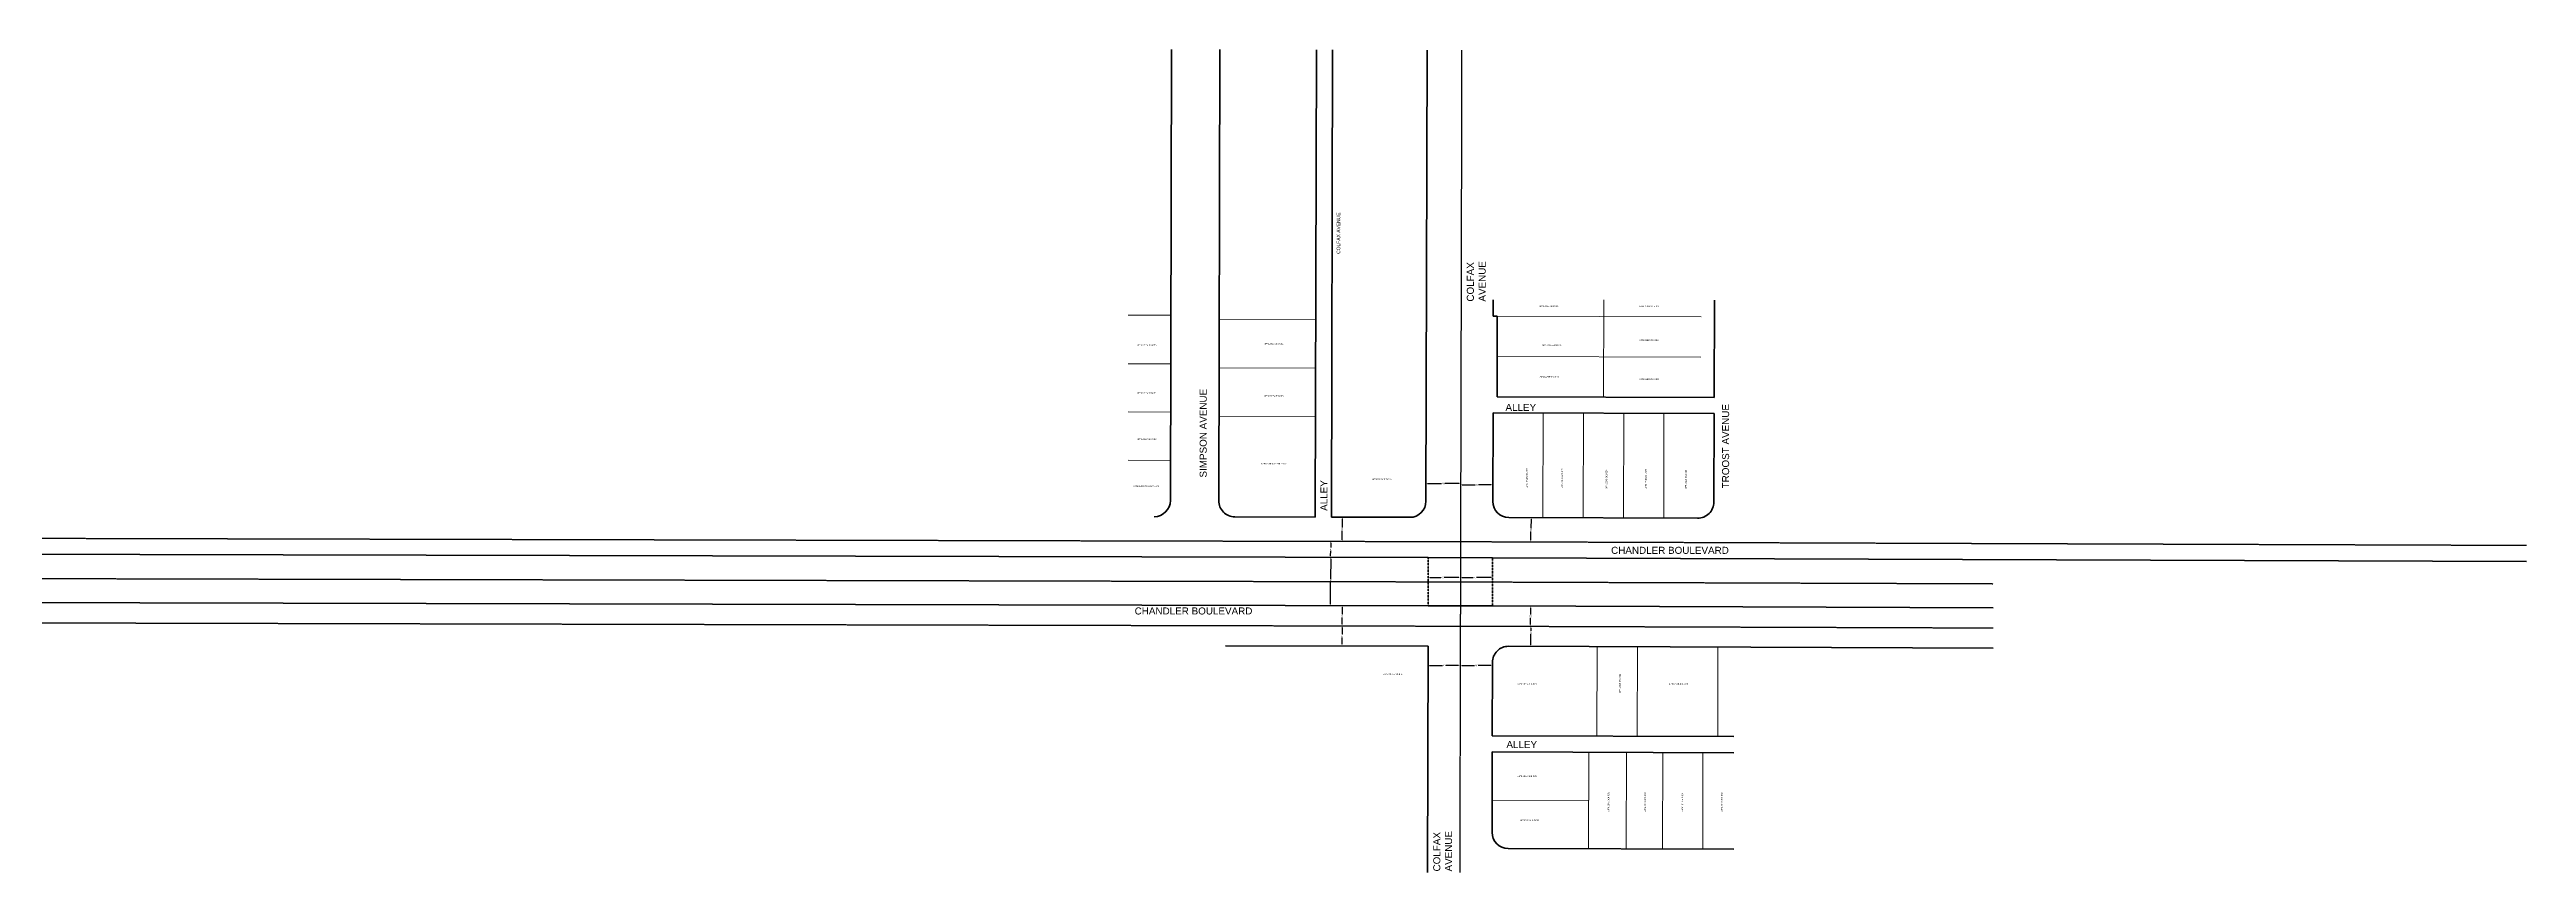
# Model space of a CAD drawing. Header units: feet. Extents: x 6423315 to 6445695, y 1882632 to 1888836.
# Drawn here: x 6442619 to 6445695, y 1883577 to 1884599 of the extents above; entities that cross this region are included whole.
import ezdxf

# ---------------------------------------------------------------- set-up
doc = ezdxf.new("R2010")
doc.units = ezdxf.units.FT
doc.header["$MEASUREMENT"] = 0
doc.linetypes.add('CENTER2', pattern=[1.125, 0.75, -0.125, 0.125, -0.125])
doc.linetypes.add('DASHED2', pattern=[0.375, 0.25, -0.125])
for name, color, linetype, lineweight in [('R-ANNO-LABL', 2, 'Continuous', 30), ('R-PROP-PRCL', 4, 'Continuous', 18), ('R-Row-Authority', 30, 'Continuous', 140), ('R-Row-Ease', 5, 'DASHED2', 50), ('R-Row-Ppanno', 7, 'Continuous', 5), ('R-Row-Scl', 1, 'CENTER2', 25), ('R-Row-Sname', 8, 'Continuous', 0), ('R-Row-Srow', 6, 'Continuous', 50)]:
    doc.layers.add(name, color=color, linetype=linetype, lineweight=lineweight)
doc.styles.add('G1_1 8_0', font='arial.ttf')
doc.styles.add('G4_7 32', font='arial.ttf', dxfattribs={"height": 0.219})
doc.styles.add('NCS1-Anno', font='arial.ttf', dxfattribs={"width": 0.8, "height": 0.09375})
doc.dimstyles.new('Annotative (NCS1)', dxfattribs={"dimscale": 100, "dimtxt": 0.09375, "dimasz": 0.1, "dimexe": 0.1, "dimexo": 0.04, "dimgap": 0.05, "dimtad": 0, "dimdec": 0, "dimzin": 0, "dimdsep": 46, "dimtxsty": 'NCS1-Anno', "dimcen": 0.05, "dimaunit": 1, "dimadec": 3, "dimazin": 0, "dimtfac": 1, "dimtdec": 0, "dimtofl": 0, "dimtmove": 0, "dimatfit": 3, "dimfxl": 0.1, "dimtolj": 1, "dimtzin": 0, "dimarcsym": 0})

# ---------------------------------------------------------------- blocks, each defined once
blk = doc.blocks.new('*D170')
at = {"layer": 'Defpoints', "color": 0, "transparency": 16777216}
for p in [(6444210.2, 1883968.8), (6444210.1, 1883908.8), (6444210.1, 1883908.8)]:
    blk.add_point(p, dxfattribs=at)
at = {"layer": 'R-ANNO-LABL', "color": 0, "lineweight": -2, "transparency": 16777216}
for p, q in [((6444210.1, 1883910.8), (6444210.2, 1883937.8)), ((6444210.3, 1883966.8), (6444210.2, 1883941.9))]:
    blk.add_line(p, q, dxfattribs=at)
at = {"layer": 'R-ANNO-LABL', "color": 0, "transparency": 16777216}
for points in [[(6444209.9, 1883966.8), (6444210.6, 1883966.8), (6444210.3, 1883968.8)], [(6444209.8, 1883910.8), (6444210.5, 1883910.8), (6444210.1, 1883908.8)]]:
    blk.add_solid(points, dxfattribs=at)
at = {"layer": 'R-ANNO-LABL', "color": 0, "transparency": 16777216, "insert": (6444210.2, 1883939.8), "char_height": 1.88, "attachment_point": 5, "rotation": 89.8687, "style": 'NCS1-Anno'}
blk.add_mtext('\\A1;60', dxfattribs=at)
blk = doc.blocks.new('*D171')
at = {"layer": 'Defpoints', "color": 0, "transparency": 16777216}
for p in [(6444210.2, 1883968.8), (6444210.3, 1883988.8), (6444210.3, 1883988.8)]:
    blk.add_point(p, dxfattribs=at)
at = {"layer": 'R-ANNO-LABL', "color": 0, "lineweight": -2, "transparency": 16777216}
for p, q in [((6444210.2, 1883970.8), (6444210.3, 1883976.7)), ((6444210.3, 1883986.8), (6444210.3, 1883980.9))]:
    blk.add_line(p, q, dxfattribs=at)
at = {"layer": 'R-ANNO-LABL', "color": 0, "transparency": 16777216}
for points in [[(6444209.9, 1883986.8), (6444210.6, 1883986.8), (6444210.3, 1883988.8)], [(6444209.9, 1883970.8), (6444210.6, 1883970.8), (6444210.2, 1883968.8)]]:
    blk.add_solid(points, dxfattribs=at)
at = {"layer": 'R-ANNO-LABL', "color": 0, "transparency": 16777216, "insert": (6444210.3, 1883978.8), "char_height": 1.88, "attachment_point": 5, "rotation": 89.8687, "style": 'NCS1-Anno'}
blk.add_mtext('\\A1;20', dxfattribs=at)
blk = doc.blocks.new('*D172')
at = {"layer": 'Defpoints', "color": 0, "transparency": 16777216}
for p in [(6444224.7, 1884018.7), (6444224.7, 1884018.7), (6444224.6, 1883988.7)]:
    blk.add_point(p, dxfattribs=at)
at = {"layer": 'R-ANNO-LABL', "color": 0, "lineweight": -2, "transparency": 16777216}
for p, q in [((6444224.7, 1884016.7), (6444224.6, 1884005.8)), ((6444224.6, 1883990.7), (6444224.6, 1884001.7))]:
    blk.add_line(p, q, dxfattribs=at)
at = {"layer": 'R-ANNO-LABL', "color": 0, "transparency": 16777216}
for points in [[(6444224.3, 1884016.7), (6444225, 1884016.7), (6444224.7, 1884018.7)], [(6444224.3, 1883990.7), (6444224.9, 1883990.7), (6444224.6, 1883988.7)]]:
    blk.add_solid(points, dxfattribs=at)
at = {"layer": 'R-ANNO-LABL', "color": 0, "transparency": 16777216, "insert": (6444224.6, 1884003.7), "char_height": 1.88, "attachment_point": 5, "rotation": 89.863, "style": 'NCS1-Anno'}
blk.add_mtext('\\A1;30', dxfattribs=at)
blk = doc.blocks.new('*D173')
at = {"layer": 'Defpoints', "color": 0, "transparency": 16777216}
for p in [(6444224.4, 1883908.8), (6444224.3, 1883883.8), (6444224.3, 1883883.8)]:
    blk.add_point(p, dxfattribs=at)
at = {"layer": 'R-ANNO-LABL', "color": 0, "lineweight": -2, "transparency": 16777216}
for p, q in [((6444224.4, 1883906.8), (6444224.4, 1883898.3)), ((6444224.3, 1883885.8), (6444224.4, 1883894.2))]:
    blk.add_line(p, q, dxfattribs=at)
at = {"layer": 'R-ANNO-LABL', "color": 0, "transparency": 16777216}
for points in [[(6444224.1, 1883906.8), (6444224.7, 1883906.8), (6444224.4, 1883908.8)], [(6444224, 1883885.8), (6444224.7, 1883885.8), (6444224.3, 1883883.8)]]:
    blk.add_solid(points, dxfattribs=at)
at = {"layer": 'R-ANNO-LABL', "color": 0, "transparency": 16777216, "insert": (6444224.4, 1883896.3), "char_height": 1.88, "attachment_point": 5, "rotation": 89.8687, "style": 'NCS1-Anno'}
blk.add_mtext('\\A1;25', dxfattribs=at)
blk = doc.blocks.new('*D174')
at = {"layer": 'Defpoints', "color": 0, "transparency": 16777216}
for p in [(6444371.4, 1883943.6), (6444411.4, 1883943.5), (6444411.4, 1883943.5)]:
    blk.add_point(p, dxfattribs=at)
at = {"layer": 'R-ANNO-LABL', "color": 0, "lineweight": -2, "transparency": 16777216}
for p, q in [((6444373.4, 1883943.6), (6444387, 1883943.6)), ((6444409.4, 1883943.6), (6444391.2, 1883943.6))]:
    blk.add_line(p, q, dxfattribs=at)
at = {"layer": 'R-ANNO-LABL', "color": 0, "transparency": 16777216}
for points in [[(6444373.4, 1883944), (6444373.4, 1883943.3), (6444371.4, 1883943.6)], [(6444409.4, 1883943.9), (6444409.4, 1883943.2), (6444411.4, 1883943.5)]]:
    blk.add_solid(points, dxfattribs=at)
at = {"layer": 'R-ANNO-LABL', "color": 0, "transparency": 16777216, "insert": (6444389.1, 1883943.6), "char_height": 1.88, "attachment_point": 5, "rotation": 359.8614, "style": 'NCS1-Anno'}
blk.add_mtext('\\A1;40', dxfattribs=at)
blk = doc.blocks.new('*D175')
at = {"layer": 'Defpoints', "color": 0, "transparency": 16777216}
for p in [(6444331.4, 1883943.7), (6444331.4, 1883943.7), (6444371.4, 1883943.6)]:
    blk.add_point(p, dxfattribs=at)
at = {"layer": 'R-ANNO-LABL', "color": 0, "lineweight": -2, "transparency": 16777216}
for p, q in [((6444333.4, 1883943.7), (6444346.9, 1883943.7)), ((6444369.4, 1883943.6), (6444351.1, 1883943.7))]:
    blk.add_line(p, q, dxfattribs=at)
at = {"layer": 'R-ANNO-LABL', "color": 0, "transparency": 16777216}
for points in [[(6444333.4, 1883944.1), (6444333.4, 1883943.4), (6444331.4, 1883943.7)], [(6444369.4, 1883944), (6444369.4, 1883943.3), (6444371.4, 1883943.6)]]:
    blk.add_solid(points, dxfattribs=at)
at = {"layer": 'R-ANNO-LABL', "color": 0, "transparency": 16777216, "insert": (6444349, 1883943.7), "char_height": 1.88, "attachment_point": 5, "rotation": 359.8614, "style": 'NCS1-Anno'}
blk.add_mtext('\\A1;40', dxfattribs=at)
blk = doc.blocks.new('*D176')
at = {"layer": 'Defpoints', "color": 0, "transparency": 16777216}
for p in [(6444371.6, 1884059), (6444411.6, 1884058.9), (6444411.6, 1884058.9)]:
    blk.add_point(p, dxfattribs=at)
at = {"layer": 'R-ANNO-LABL', "color": 0, "lineweight": -2, "transparency": 16777216}
for p, q in [((6444373.6, 1884059), (6444389.5, 1884058.9)), ((6444409.6, 1884058.9), (6444393.7, 1884058.9))]:
    blk.add_line(p, q, dxfattribs=at)
at = {"layer": 'R-ANNO-LABL', "color": 0, "transparency": 16777216}
for points in [[(6444373.6, 1884059.3), (6444373.6, 1884058.6), (6444371.6, 1884059)], [(6444409.6, 1884059.2), (6444409.6, 1884058.6), (6444411.6, 1884058.9)]]:
    blk.add_solid(points, dxfattribs=at)
at = {"layer": 'R-ANNO-LABL', "color": 0, "transparency": 16777216, "insert": (6444391.6, 1884058.9), "char_height": 1.88, "attachment_point": 5, "rotation": 359.8614, "style": 'NCS1-Anno'}
blk.add_mtext('\\A1;40', dxfattribs=at)
blk = doc.blocks.new('*D177')
at = {"layer": 'Defpoints', "color": 0, "transparency": 16777216}
for p in [(6444328.6, 1884060.5), (6444328.6, 1884060.5), (6444371.6, 1884060.4)]:
    blk.add_point(p, dxfattribs=at)
at = {"layer": 'R-ANNO-LABL', "color": 0, "lineweight": -2, "transparency": 16777216}
for p, q in [((6444330.6, 1884060.5), (6444348, 1884060.4)), ((6444369.6, 1884060.4), (6444352.2, 1884060.4))]:
    blk.add_line(p, q, dxfattribs=at)
at = {"layer": 'R-ANNO-LABL', "color": 0, "transparency": 16777216}
for points in [[(6444330.6, 1884060.8), (6444330.6, 1884060.2), (6444328.6, 1884060.5)], [(6444369.6, 1884060.7), (6444369.6, 1884060.1), (6444371.6, 1884060.4)]]:
    blk.add_solid(points, dxfattribs=at)
at = {"layer": 'R-ANNO-LABL', "color": 0, "transparency": 16777216, "insert": (6444350.1, 1884060.4), "char_height": 1.88, "attachment_point": 5, "rotation": 359.8635, "style": 'NCS1-Anno'}
blk.add_mtext('\\A1;43', dxfattribs=at)
blk = doc.blocks.new('*D178')
at = {"layer": 'Defpoints', "color": 0, "transparency": 16777216}
for p in [(6444459.2, 1884018.1), (6444458.7, 1883988.1), (6444458.7, 1883988.1)]:
    blk.add_point(p, dxfattribs=at)
at = {"layer": 'R-ANNO-LABL', "color": 0, "lineweight": -2, "transparency": 16777216}
for p, q in [((6444458.7, 1883990.1), (6444458.9, 1884001)), ((6444459.1, 1884016.1), (6444459, 1884005.2))]:
    blk.add_line(p, q, dxfattribs=at)
at = {"layer": 'R-ANNO-LABL', "color": 0, "transparency": 16777216}
for points in [[(6444458.8, 1884016.1), (6444459.5, 1884016.1), (6444459.2, 1884018.1)], [(6444458.4, 1883990.1), (6444459, 1883990.1), (6444458.7, 1883988.1)]]:
    blk.add_solid(points, dxfattribs=at)
at = {"layer": 'R-ANNO-LABL', "color": 0, "transparency": 16777216, "insert": (6444458.9, 1884003.1), "char_height": 1.88, "attachment_point": 5, "rotation": 89.0707, "style": 'NCS1-Anno'}
blk.add_mtext('\\A1;30', dxfattribs=at)
blk = doc.blocks.new('*D179')
at = {"layer": 'Defpoints', "color": 0, "transparency": 16777216}
for p in [(6444458.4, 1883908.2), (6444458.3, 1883883.2), (6444458.3, 1883883.2)]:
    blk.add_point(p, dxfattribs=at)
at = {"layer": 'R-ANNO-LABL', "color": 0, "lineweight": -2, "transparency": 16777216}
for p, q in [((6444458.3, 1883885.2), (6444458.4, 1883893.6)), ((6444458.4, 1883906.2), (6444458.4, 1883897.8))]:
    blk.add_line(p, q, dxfattribs=at)
at = {"layer": 'R-ANNO-LABL', "color": 0, "transparency": 16777216}
for points in [[(6444458.1, 1883906.2), (6444458.7, 1883906.2), (6444458.4, 1883908.2)], [(6444458, 1883885.2), (6444458.7, 1883885.2), (6444458.3, 1883883.2)]]:
    blk.add_solid(points, dxfattribs=at)
at = {"layer": 'R-ANNO-LABL', "color": 0, "transparency": 16777216, "insert": (6444458.4, 1883895.7), "char_height": 1.88, "attachment_point": 5, "rotation": 89.8043, "style": 'NCS1-Anno'}
blk.add_mtext('\\A1;25', dxfattribs=at)
blk = doc.blocks.new('*D180')
at = {"layer": 'Defpoints', "color": 0, "transparency": 16777216}
for p in [(6444458.3, 1883883.2), (6444458.2, 1883858.2), (6444458.8, 1883858.2)]:
    blk.add_point(p, dxfattribs=at)
at = {"layer": 'R-ANNO-LABL', "color": 0, "lineweight": -2, "transparency": 16777216}
for p, q in [((6444458.9, 1883881.2), (6444458.9, 1883877.4)), ((6444458.8, 1883860.2), (6444458.8, 1883873.2))]:
    blk.add_line(p, q, dxfattribs=at)
at = {"layer": 'R-ANNO-LABL', "color": 0, "transparency": 16777216}
for points in [[(6444458.5, 1883881.2), (6444459.2, 1883881.2), (6444458.9, 1883883.2)], [(6444458.5, 1883860.2), (6444459.1, 1883860.2), (6444458.8, 1883858.2)]]:
    blk.add_solid(points, dxfattribs=at)
at = {"layer": 'R-ANNO-LABL', "color": 0, "transparency": 16777216, "insert": (6444458.8, 1883875.3), "char_height": 1.88, "attachment_point": 5, "rotation": 89.8043, "style": 'NCS1-Anno'}
blk.add_mtext('\\A1;25', dxfattribs=at)
blk = doc.blocks.new('*D181')
at = {"layer": 'Defpoints', "color": 0, "transparency": 16777216}
for p in [(6444331.1, 1883834.6), (6444371.1, 1883834.6), (6444371.1, 1883834.6)]:
    blk.add_point(p, dxfattribs=at)
at = {"layer": 'R-ANNO-LABL', "color": 0, "lineweight": -2, "transparency": 16777216}
for p, q in [((6444333.1, 1883834.6), (6444349, 1883834.6)), ((6444369.1, 1883834.6), (6444353.2, 1883834.6))]:
    blk.add_line(p, q, dxfattribs=at)
at = {"layer": 'R-ANNO-LABL', "color": 0, "transparency": 16777216}
for points in [[(6444333.1, 1883834.9), (6444333.1, 1883834.3), (6444331.1, 1883834.6)], [(6444369.1, 1883834.9), (6444369.1, 1883834.2), (6444371.1, 1883834.6)]]:
    blk.add_solid(points, dxfattribs=at)
at = {"layer": 'R-ANNO-LABL', "color": 0, "transparency": 16777216, "insert": (6444351.1, 1883834.6), "char_height": 1.88, "attachment_point": 5, "rotation": 359.9545, "style": 'NCS1-Anno'}
blk.add_mtext('\\A1;40', dxfattribs=at)
blk = doc.blocks.new('*D182')
at = {"layer": 'Defpoints', "color": 0, "transparency": 16777216}
for p in [(6444371.1, 1883834.6), (6444411.1, 1883834.5), (6444411.1, 1883834.5)]:
    blk.add_point(p, dxfattribs=at)
at = {"layer": 'R-ANNO-LABL', "color": 0, "lineweight": -2, "transparency": 16777216}
for p, q in [((6444373.1, 1883834.6), (6444389, 1883834.5)), ((6444409.1, 1883834.5), (6444393.2, 1883834.5))]:
    blk.add_line(p, q, dxfattribs=at)
at = {"layer": 'R-ANNO-LABL', "color": 0, "transparency": 16777216}
for points in [[(6444373.1, 1883834.9), (6444373.1, 1883834.2), (6444371.1, 1883834.6)], [(6444409.1, 1883834.8), (6444409.1, 1883834.1), (6444411.1, 1883834.5)]]:
    blk.add_solid(points, dxfattribs=at)
at = {"layer": 'R-ANNO-LABL', "color": 0, "transparency": 16777216, "insert": (6444391.1, 1883834.5), "char_height": 1.88, "attachment_point": 5, "rotation": 359.8511, "style": 'NCS1-Anno'}
blk.add_mtext('\\A1;40', dxfattribs=at)
blk = doc.blocks.new('*D183')
at = {"layer": 'Defpoints', "color": 0, "transparency": 16777216}
for p in [(6444224.3, 1883883.8), (6444224.3, 1883858.8), (6444224.3, 1883858.8)]:
    blk.add_point(p, dxfattribs=at)
at = {"layer": 'R-ANNO-LABL', "color": 0, "lineweight": -2, "transparency": 16777216}
for p, q in [((6444224.3, 1883881.8), (6444224.3, 1883873.3)), ((6444224.3, 1883860.8), (6444224.3, 1883869.2))]:
    blk.add_line(p, q, dxfattribs=at)
at = {"layer": 'R-ANNO-LABL', "color": 0, "transparency": 16777216}
for points in [[(6444224, 1883881.8), (6444224.7, 1883881.8), (6444224.3, 1883883.8)], [(6444224, 1883860.8), (6444224.6, 1883860.8), (6444224.3, 1883858.8)]]:
    blk.add_solid(points, dxfattribs=at)
at = {"layer": 'R-ANNO-LABL', "color": 0, "transparency": 16777216, "insert": (6444224.3, 1883871.3), "char_height": 1.88, "attachment_point": 5, "rotation": 89.8687, "style": 'NCS1-Anno'}
blk.add_mtext('\\A1;25', dxfattribs=at)

msp = doc.modelspace()

# ---------------------------------------------------------------- linework, layer by layer
at = {"layer": 'R-PROP-PRCL'}
for p, q in [((6444549.4, 1884288.4), (6444549.1, 1884167.8)), ((6443958.6, 1884269.7), (6444011.7, 1884269.6)), ((6444071.7, 1884264.1), (6444191.7, 1884263.8)), ((6444417.1, 1884268.2), (6444670.2, 1884267.4)), ((6444417, 1884218.2), (6444670, 1884217.4)), ((6443958.6, 1884209.3), (6444011.6, 1884209.2)), ((6444071.6, 1884204.1), (6444191.6, 1884203.8)), ((6443958.6, 1884149.3), (6444011.5, 1884149.2)), ((6444071.4, 1884144.1), (6444191.4, 1884143.8)), ((6444474.1, 1884148), (6444473.8, 1884018)), ((6444524.1, 1884147.9), (6444523.8, 1884017.9)), ((6444574.1, 1884147.7), (6444573.8, 1884017.7)), ((6444624.1, 1884147.5), (6444623.8, 1884017.5)), ((6443958.6, 1884089.3), (6444011.3, 1884089.2)), ((6444541.1, 1883858), (6444540.9, 1883746.8)), ((6444591.1, 1883857.8), (6444590.9, 1883746.7)), ((6444691.1, 1883857.4), (6444690.9, 1883746.3)), ((6444530.8, 1883726.9), (6444530.5, 1883606.9)), ((6444577.6, 1883726.7), (6444577.3, 1883606.7)), ((6444622.6, 1883726.5), (6444622.3, 1883606.5)), ((6444672.6, 1883726.4), (6444672.3, 1883606.4)), ((6444410.6, 1883667.3), (6444530.7, 1883666.9))]:
    msp.add_line(p, q, dxfattribs=at)
at = {"layer": 'R-Row-Authority'}
for p, q in [((6441727.7, 1883974.6), (6444331.4, 1883968.5)), ((6444331.4, 1883968.5), (6444411.4, 1883968.3)), ((6444411.4, 1883968.3), (6445695.2, 1883963.8)), ((6441727.5, 1883914.6), (6444331.3, 1883908.5)), ((6444331.3, 1883908.5), (6444411.3, 1883908.4)), ((6444411.3, 1883908.4), (6445033.1, 1883906.2))]:
    msp.add_line(p, q, dxfattribs=at)
at = {"layer": 'R-Row-Ease'}
for p, q in [((6444331.4, 1883968.5), (6444331.3, 1883908.5)), ((6444411.4, 1883968.3), (6444411.3, 1883908.4))]:
    msp.add_line(p, q, dxfattribs=at)
at = {"layer": 'R-Row-Scl'}
for p, q in [((6444372.9, 1884598.7), (6444370.5, 1883577.5)), ((6441727.8, 1883994.6), (6444371.5, 1883988.4)), ((6444371.5, 1883988.4), (6445695.2, 1883983.8)), ((6441727.6, 1883944.6), (6444371.3, 1883938.4)), ((6444371.3, 1883938.4), (6445033.1, 1883936.1)), ((6441727.4, 1883889.6), (6444371.2, 1883883.4)), ((6444371.2, 1883883.5), (6445033, 1883881.2))]:
    msp.add_line(p, q, dxfattribs=at)
at = {"layer": 'R-Row-Srow'}
for p, q in [((6444012.5, 1884599.4), (6444011.2, 1884039.2)), ((6444072.5, 1884599.3), (6444071.2, 1884039.1)), ((6444192.5, 1884599), (6444191.1, 1884018.8)), ((6444212.5, 1884599), (6444211.1, 1884018.8)), ((6444329.9, 1884598.7), (6444328.6, 1884038.5)), ((6444412.2, 1884288.4), (6444412.1, 1884268.3)), ((6444686.7, 1884288.3), (6444686.4, 1884167.3)), ((6444412.1, 1884268.3), (6444417.1, 1884268.2)), ((6444417.1, 1884268.2), (6444416.9, 1884168.2)), ((6444416.9, 1884168.2), (6444686.4, 1884167.3)), ((6444411.9, 1884148.3), (6444411.6, 1884038.2)), ((6444411.9, 1884148.3), (6444686.3, 1884147.3)), ((6444686.3, 1884147.3), (6444686, 1884037.3)), ((6444091.1, 1884019.1), (6444191.1, 1884018.8)), ((6444211.1, 1884018.8), (6444308.5, 1884018.5)), ((6444431.5, 1884018.2), (6444666, 1884017.4)), ((6444079.7, 1883859.1), (6444331.1, 1883858.5)), ((6444331.1, 1883858.5), (6444330.5, 1883577.5)), ((6444431.2, 1883858.3), (6445032.9, 1883856.2)), ((6444411.1, 1883838.4), (6444410.9, 1883747.3)), ((6444410.8, 1883727.3), (6444410.6, 1883627.2)), ((6444410.8, 1883727.3), (6444711.1, 1883726.2)), ((6444410.9, 1883747.3), (6444711.1, 1883746.2)), ((6444430.5, 1883607.2), (6444711.1, 1883606.2))]:
    msp.add_line(p, q, dxfattribs=at)
for centre, start, end in [((6443991.2, 1884039.3), 269.8661, 359.8614), ((6444091.2, 1884039.1), 179.8614, 269.8661), ((6444308.6, 1884038.5), 269.8661, 359.8614), ((6444431.6, 1884038.2), 179.8614, 269.8022), ((6444666, 1884037.4), 269.8022, 359.8614), ((6444431.1, 1883838.3), 89.8013, 179.8614), ((6444430.6, 1883627.2), 179.8614, 269.8043)]:
    msp.add_arc(centre, 20, start, end, dxfattribs=at)

# ---------------------------------------------------------------- texts
at = {"layer": 'R-Row-Ppanno', "char_height": 2, "attachment_point": 8, "line_spacing_factor": 0.8, "style": 'G1_1 8_0'}
for s, insert in [('APN 2348-001-054', (6444481, 1884279.8)), ('APN 2348-001-040', (6444605.3, 1884279.5)), ('APN 2348-007-025', (6443981.8, 1884231.5)), ('APN 2348-007-004', (6444139.5, 1884233)), ('APN 2348-001-074', (6444484.7, 1884231.4)), ('APN 2348-001-039', (6444605.3, 1884237.5)), ('APN 2348-001-075', (6444481.9, 1884192.1)), ('APN 2348-001-038', (6444605.3, 1884189.1)), ('APN 2348-007-024', (6443981.8, 1884171.9)), ('APN 2348-007-003', (6444139.5, 1884168.2)), ('APN 2348-007-023', (6443981.8, 1884114.6)), ('APN 2348-007-048 / -057', (6444139.5, 1884084.1)), ('APN 2348-007-046', (6444273.6, 1884064.7)), ('APN 2348-007-062 / -071', (6443980.9, 1884056.3)), ('APN 2348-013-900', (6444287.6, 1883822.5)), ('APN 2348-004-021', (6444454.1, 1883810.5)), ('APN 2348-004-023', (6444642.2, 1883810.5)), ('APN 2348-004-030', (6444454.1, 1883696.1)), ('APN 2348-004-031', (6444457.4, 1883641.2))]:
    msp.add_mtext_dynamic_manual_height_columns(s, width=112.16, gutter_width=1, heights=[10.5], dxfattribs=dict(at, insert=insert))
at = {"layer": 'R-Row-Ppanno', "char_height": 2, "attachment_point": 8, "rotation": 90, "line_spacing_factor": 0.8, "style": 'G1_1 8_0'}
for s, insert in [('APN 2348-001-022', (6444455, 1884067.6)), ('APN 2348-001-023', (6444498.9, 1884067.3)), ('APN 2348-001-024', (6444553.8, 1884065.7)), ('APN 2348-001-025', (6444602.8, 1884066.3)), ('APN 2348-001-026', (6444652.3, 1884065.6)), ('APN 2348-004-022', (6444570.4, 1883812.3)), ('APN 2348-004-032', (6444556.2, 1883665)), ('APN 2348-004-033', (6444601.9, 1883665)), ('APN 2348-004-034', (6444648, 1883665)), ('APN 2348-004-035', (6444697.1, 1883665))]:
    msp.add_mtext_dynamic_manual_height_columns(s, width=112.16, gutter_width=1, heights=[10.5], dxfattribs=dict(at, insert=insert))
at = {"layer": 'R-Row-Sname', "attachment_point": 1, "rotation": 90, "style": 'G4_7 32'}
for s, insert, char_height, width in [('COLFAX AVENUE', (6444217.7, 1884345.7), 4.38, 57.691), ('COLFAX \\PAVENUE', (6444379.3, 1884286.4), 8.76, 56.855), ('SIMPSON AVENUE', (6444047.5, 1884067.9), 8.76, 167.829), ('TROOST AVENUE', (6444696.3, 1884054.5), 8.76, 167.829), ('ALLEY', (6444197.5, 1884026.5), 8.76, 167.829), ('COLFAX \\PAVENUE', (6444337.6, 1883578.7), 8.76, 60.432)]:
    msp.add_mtext(s, dxfattribs=dict(at, insert=insert, char_height=char_height, width=width))
at = {"layer": 'R-Row-Sname', "char_height": 8.76, "width": 167.829, "attachment_point": 1, "style": 'G4_7 32'}
for s, insert in [('ALLEY', (6444427.3, 1884159.4)), ('CHANDLER BOULEVARD', (6444558.5, 1883981.9)), ('CHANDLER BOULEVARD', (6443966.8, 1883906.6)), ('ALLEY', (6444428.5, 1883740.7))]:
    msp.add_mtext(s, dxfattribs=dict(at, insert=insert))

# ---------------------------------------------------------------- dimensions: what is measured, and where the dimension line sits
at = {"layer": 'R-ANNO-LABL'}
for p1, p2, override, picture, middle in [((6444371.6, 1884060.4), (6444328.6, 1884060.5), {"dimdec": 0, "dimse1": 1, "dimse2": 1}, '*D177', (6444350.1, 1884060.4)), ((6444371.6, 1884059), (6444411.6, 1884058.9), {"dimdec": 0, "dimse1": 1, "dimse2": 1}, '*D176', (6444391.6, 1884058.9)), ((6444224.6, 1883988.7), (6444224.7, 1884018.7), {"dimdec": 0, "dimse1": 1, "dimse2": 1}, '*D172', (6444224.6, 1884003.7)), ((6444459.2, 1884018.1), (6444458.7, 1883988.1), {"dimdec": 0, "dimse1": 1, "dimse2": 1}, '*D178', (6444458.9, 1884003.1)), ((6444210.2, 1883968.8), (6444210.3, 1883988.8), {"dimdec": 0, "dimse1": 1, "dimse2": 1}, '*D171', (6444210.3, 1883978.8)), ((6444224.4, 1883908.8), (6444224.3, 1883883.8), {"dimdec": 0, "dimse1": 1, "dimse2": 1}, '*D173', (6444224.4, 1883896.3)), ((6444458.4, 1883908.2), (6444458.3, 1883883.2), {"dimdec": 0, "dimse1": 1, "dimse2": 1}, '*D179', (6444458.4, 1883895.7)), ((6444224.3, 1883883.8), (6444224.3, 1883858.8), {"dimdec": 0, "dimse1": 1, "dimse2": 1}, '*D183', (6444224.3, 1883871.3)), ((6444331.1, 1883834.6), (6444371.1, 1883834.6), {"dimse1": 1, "dimse2": 1}, '*D181', (6444351.1, 1883834.6)), ((6444371.1, 1883834.6), (6444411.1, 1883834.5), {"dimdec": 0, "dimse1": 1, "dimse2": 1}, '*D182', (6444391.1, 1883834.5))]:
    dim = msp.add_aligned_dim(p1=p1, p2=p2, distance=0, dimstyle='Annotative (NCS1)', override=override, dxfattribs=at)
    dim.commit()
    dim.dimension.update_dxf_attribs({"geometry": picture, "text_midpoint": middle})
for base, p1, p2, angle, picture, middle in [((6444210.1, 1883908.8), (6444210.2, 1883968.8), (6444210.1, 1883908.8), 269.8687, '*D170', (6444210.2, 1883939.8)), ((6444331.4, 1883943.7), (6444371.4, 1883943.6), (6444331.4, 1883943.7), 179.8614, '*D175', (6444349, 1883943.7)), ((6444411.4, 1883943.5), (6444371.4, 1883943.6), (6444411.4, 1883943.5), 359.8614, '*D174', (6444389.1, 1883943.6)), ((6444458.8, 1883858.2), (6444458.3, 1883883.2), (6444458.2, 1883858.2), 269.8043, '*D180', (6444458.8, 1883875.3))]:
    dim = msp.add_linear_dim(base=base, p1=p1, p2=p2, angle=angle, dimstyle='Annotative (NCS1)', override={"dimdec": 0, "dimse1": 1, "dimse2": 1}, dxfattribs=at)
    dim.commit()
    dim.dimension.update_dxf_attribs({"geometry": picture, "text_midpoint": middle, "dimtype": 129})

doc.saveas('drawing.dxf')
